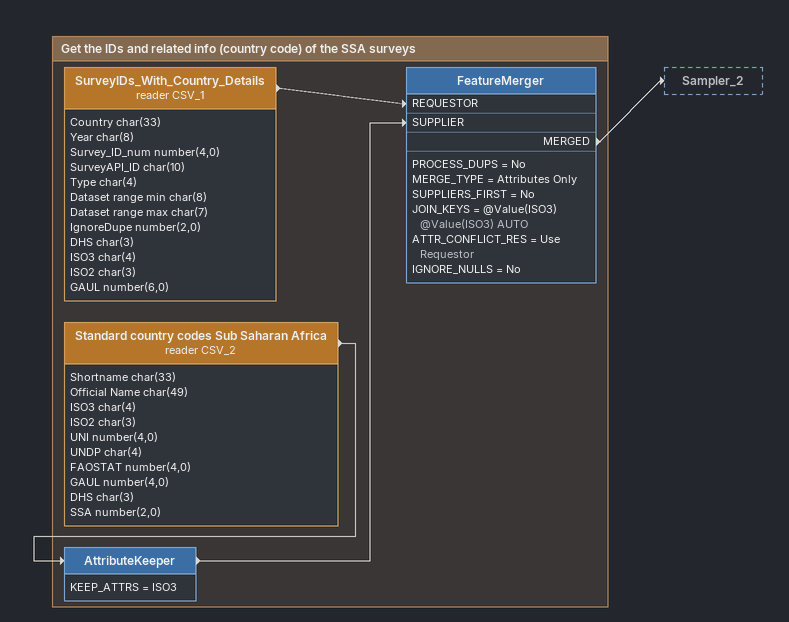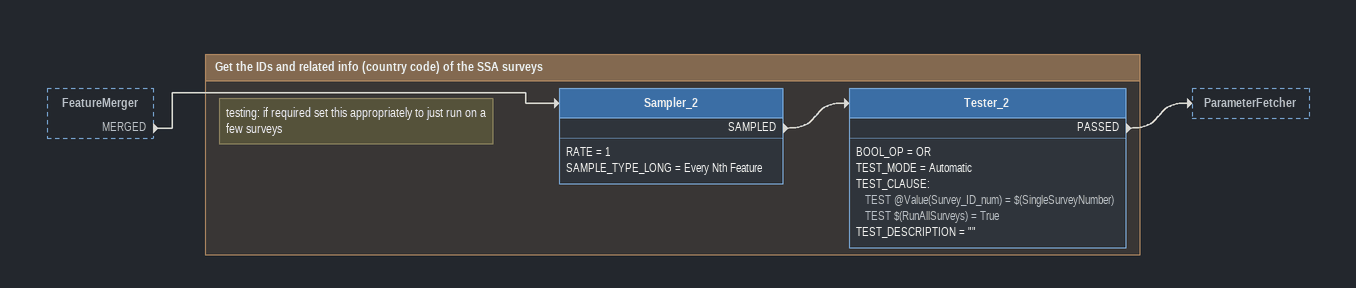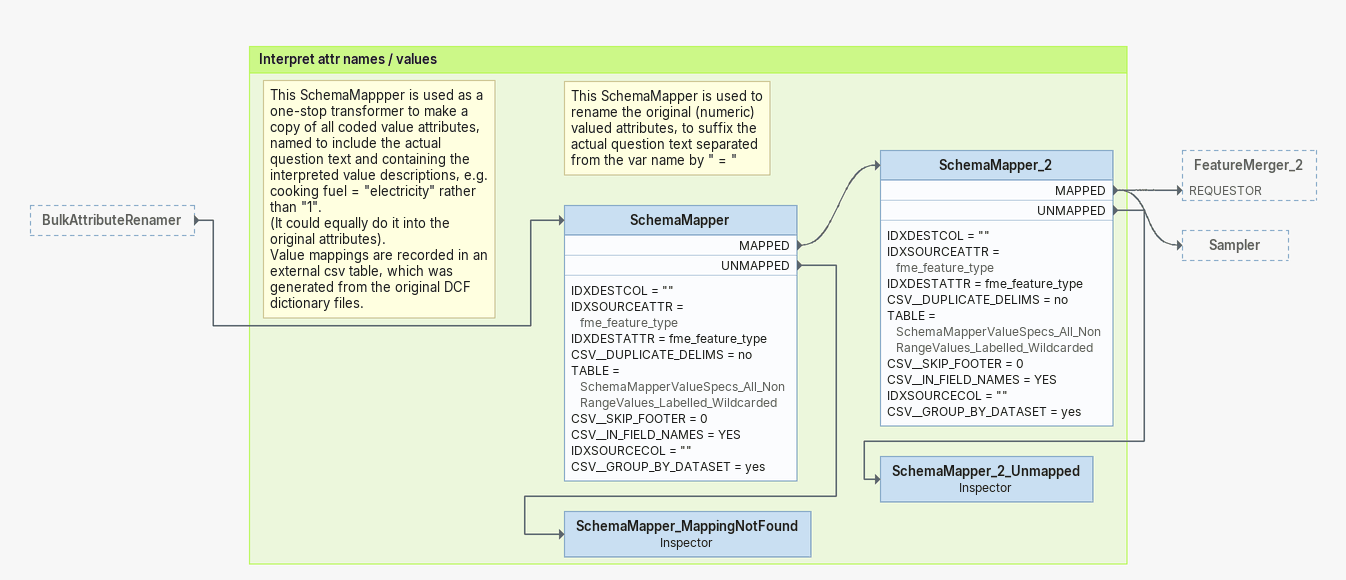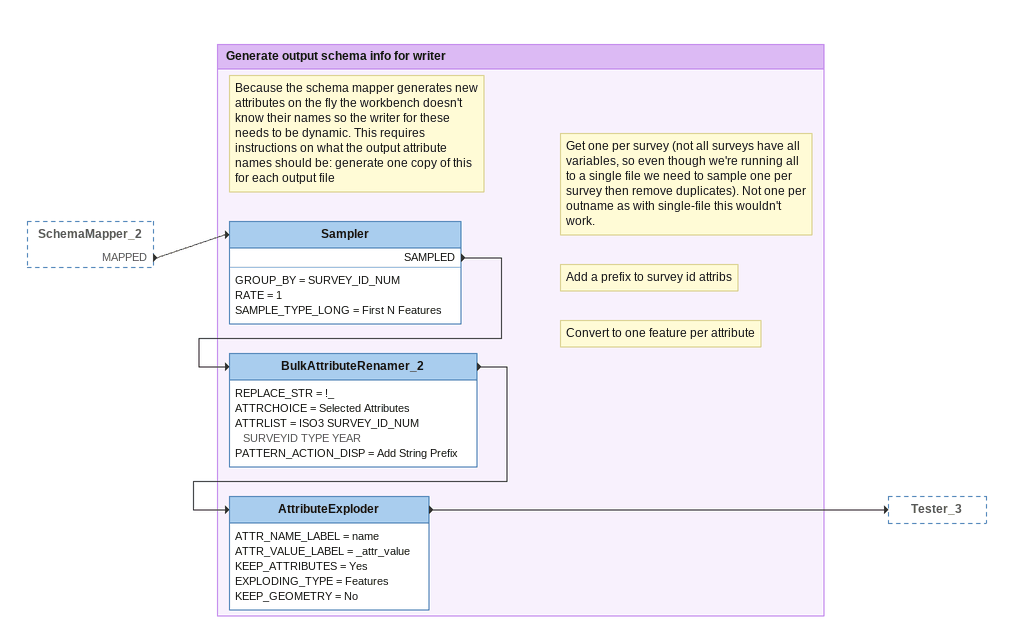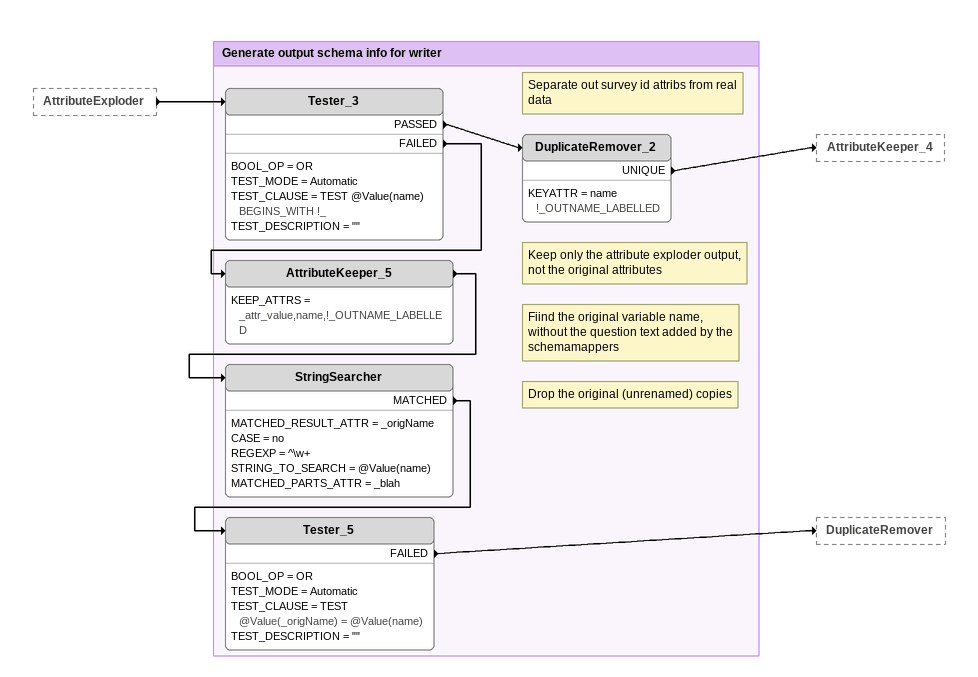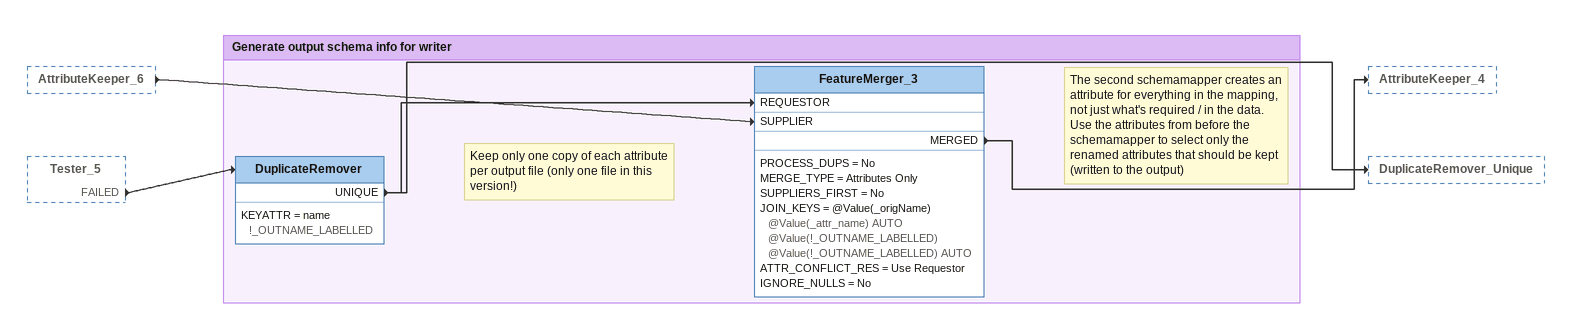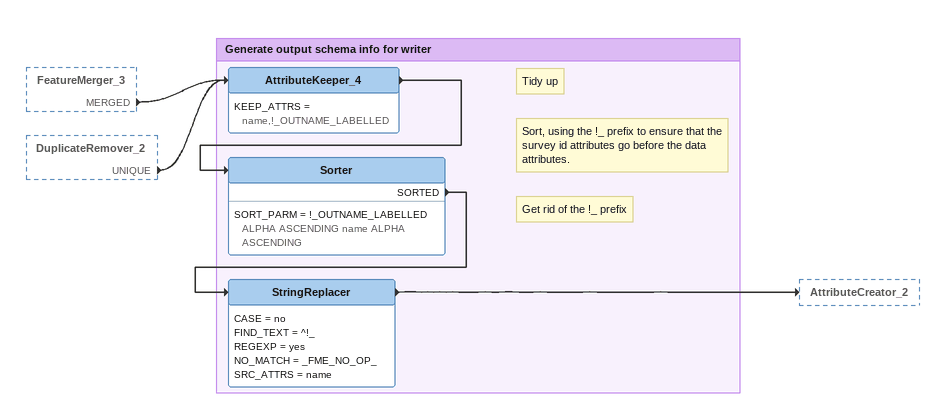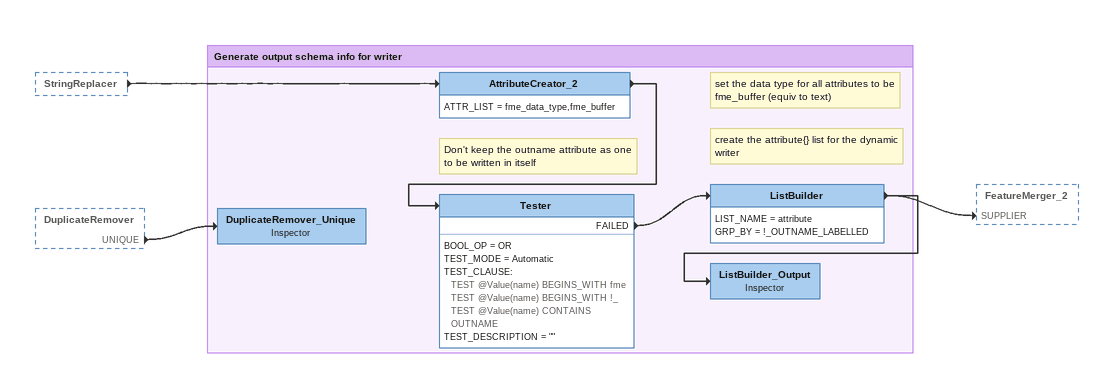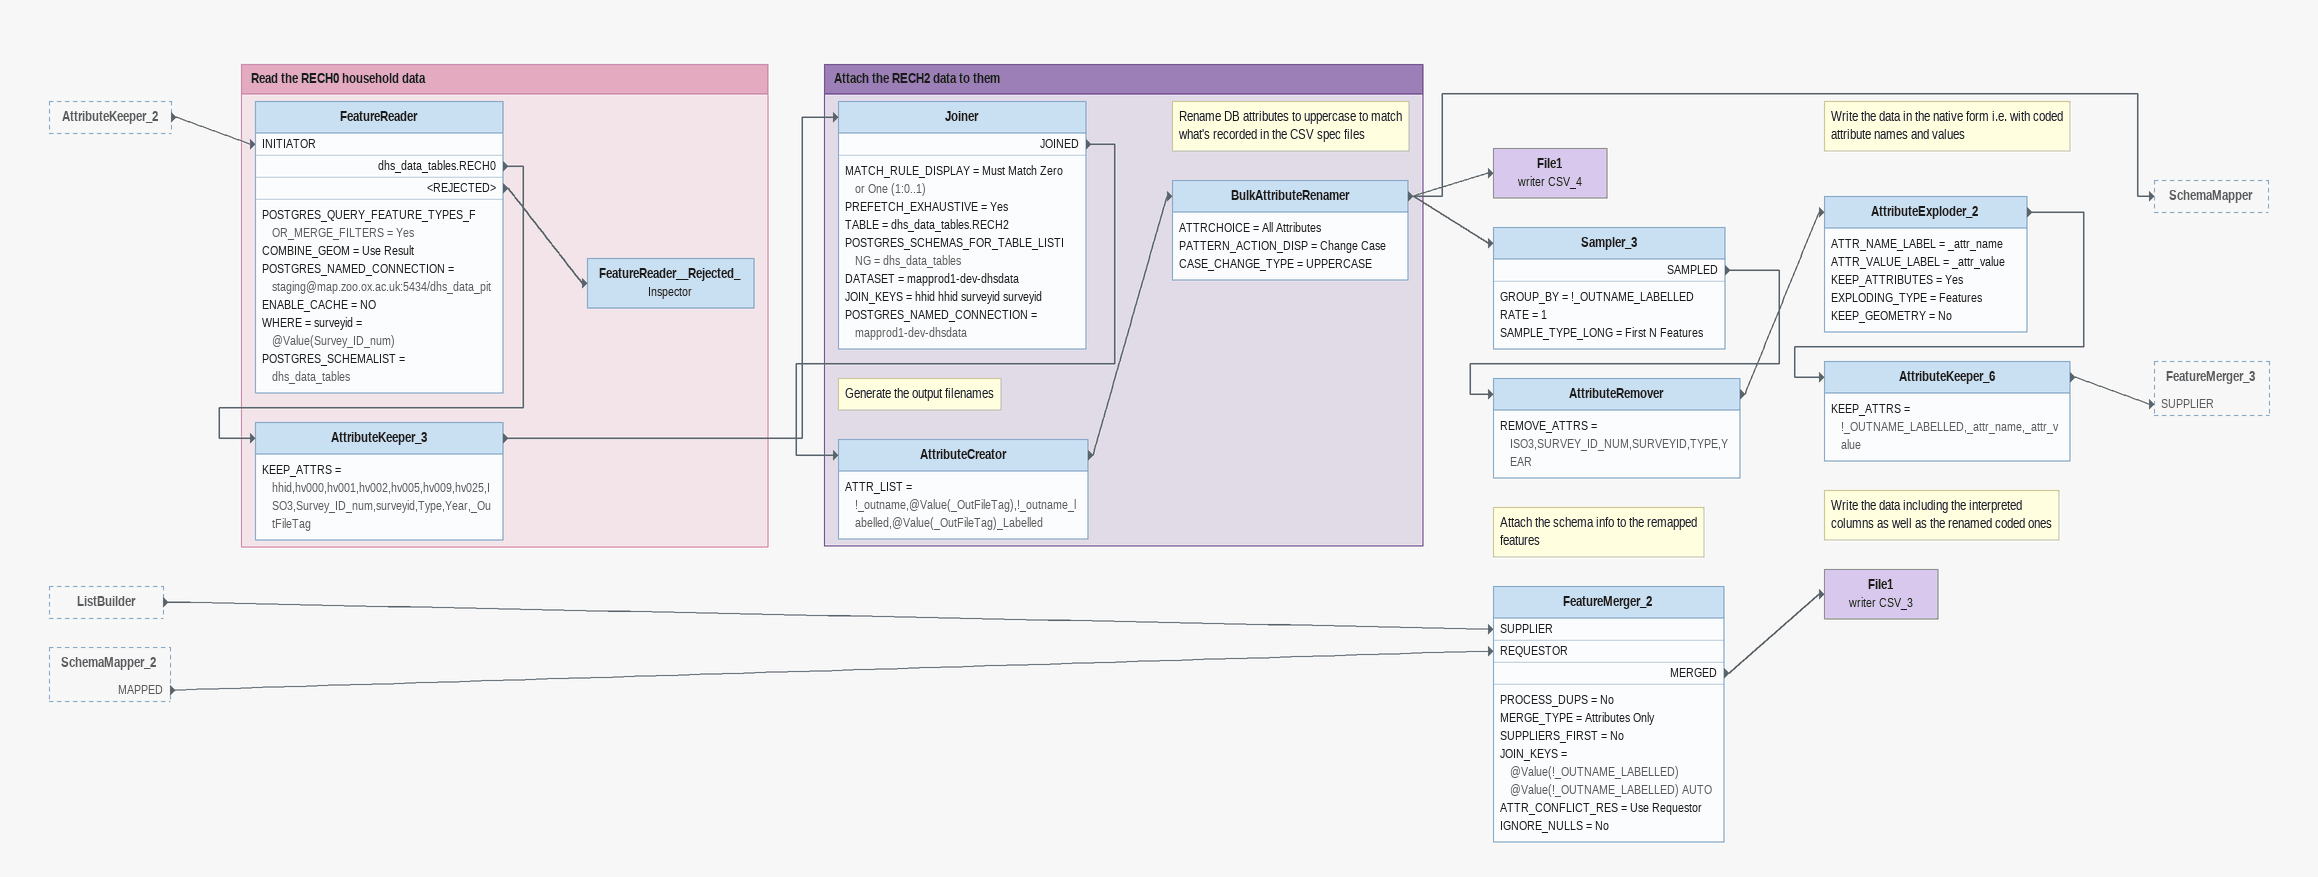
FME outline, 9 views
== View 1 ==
Bookmark: Get the IDs and related info (country code) of the SSA surveys
SurveyIDs_With_Country_Details (reader CSV_1)
    attributes: Country char(33), Year char(8), Survey_ID_num number(4,0), SurveyAPI_ID char(10), Type char(4), Dataset range min char(8), Dataset range max char(7), IgnoreDupe number(2,0), DHS char(3), ISO3 char(4), ISO2 char(3), GAUL number(6,0)
    -> FeatureMerger [REQUESTOR]
Standard country codes Sub Saharan Africa (reader CSV_2)
    attributes: Shortname char(33), Official Name char(49), ISO3 char(4), ISO2 char(3), UNI number(4,0), UNDP char(4), FAOSTAT number(4,0), GAUL number(4,0), DHS char(3), SSA number(2,0)
    -> AttributeKeeper
AttributeKeeper
    KEEP_ATTRS = ISO3
    -> FeatureMerger [SUPPLIER]
FeatureMerger
    PROCESS_DUPS = No
    MERGE_TYPE = Attributes Only
    SUPPLIERS_FIRST = No
    JOIN_KEYS = @Value(ISO3) @Value(ISO3) AUTO
    ATTR_CONFLICT_RES = Use Requestor
    IGNORE_NULLS = No
    MERGED -> Sampler_2

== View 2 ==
FeatureMerger [outside]
    MERGED -> Sampler_2

Bookmark: Get the IDs and related info (country code) of the SSA surveys
Note: testing: if required set this appropriately to just run on a few surveys
Sampler_2
    RATE = 1
    SAMPLE_TYPE_LONG = Every Nth Feature
    SAMPLED -> Tester_2
Tester_2
    BOOL_OP = OR
    TEST_MODE = Automatic
    TEST_CLAUSE:
      TEST @Value(Survey_ID_num) = $(SingleSurveyNumber)
      TEST $(RunAllSurveys) = True
    TEST_DESCRIPTION = ""
    PASSED -> ParameterFetcher

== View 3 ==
BulkAttributeRenamer [outside]
    -> SchemaMapper

Bookmark: Interpret attr names / values
Note: This SchemaMappper is used as a one-stop transformer to make a copy of all coded value attributes, named to include the actual question text and containing the interpreted value descriptions, e.g. cooking fuel = "electricity" rather than "1". / (It could equally do it into the original attributes). / Value mappings are recorded in an external csv table, which was generated from the original DCF dictionary files.
SchemaMapper
    IDXDESTCOL = ""
    IDXSOURCEATTR = fme_feature_type
    IDXDESTATTR = fme_feature_type
    CSV__DUPLICATE_DELIMS = no
    TABLE = SchemaMapperValueSpecs_All_NonRangeValues_Labelled_Wildcarded
    CSV__SKIP_FOOTER = 0
    CSV__IN_FIELD_NAMES = YES
    IDXSOURCECOL = ""
    CSV__GROUP_BY_DATASET = yes
    MAPPED -> SchemaMapper_2
    UNMAPPED -> SchemaMapper_MappingNotFound
Note: This SchemaMapper is used to rename the original (numeric) valued attributes, to suffix the actual question text separated from the var name by " = "
SchemaMapper_2
    IDXDESTCOL = ""
    IDXSOURCEATTR = fme_feature_type
    IDXDESTATTR = fme_feature_type
    CSV__DUPLICATE_DELIMS = no
    TABLE = SchemaMapperValueSpecs_All_NonRangeValues_Labelled_Wildcarded
    CSV__SKIP_FOOTER = 0
    CSV__IN_FIELD_NAMES = YES
    IDXSOURCECOL = ""
    CSV__GROUP_BY_DATASET = yes
    MAPPED -> FeatureMerger_2 [REQUESTOR]
    MAPPED -> Sampler
    UNMAPPED -> SchemaMapper_2_Unmapped
SchemaMapper_2_Unmapped: Inspector
SchemaMapper_MappingNotFound: Inspector

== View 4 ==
SchemaMapper_2 [outside]
    MAPPED -> Sampler

Bookmark: Generate output schema info for writer
Note: Because the schema mapper generates new attributes on the fly the workbench doesn't know their names so the writer for these needs to be dynamic. This requires instructions on what the output attribute names should be: generate one copy of this for each output file
Note: Get one per survey (not all surveys have all variables, so even though we're running all to a single file we need to sample one per survey then remove duplicates). Not one per outname as with single-file this wouldn't work.
Sampler
    GROUP_BY = SURVEY_ID_NUM
    RATE = 1
    SAMPLE_TYPE_LONG = First N Features
    SAMPLED -> BulkAttributeRenamer_2
Note: Add a prefix to survey id attribs
BulkAttributeRenamer_2
    REPLACE_STR = !_
    ATTRCHOICE = Selected Attributes
    ATTRLIST = ISO3 SURVEY_ID_NUM SURVEYID TYPE YEAR
    PATTERN_ACTION_DISP = Add String Prefix
    -> AttributeExploder
Note: Convert to one feature per attribute
AttributeExploder
    ATTR_NAME_LABEL = name
    ATTR_VALUE_LABEL = _attr_value
    KEEP_ATTRIBUTES = Yes
    EXPLODING_TYPE = Features
    KEEP_GEOMETRY = No
    -> Tester_3

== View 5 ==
AttributeExploder [outside]
    -> Tester_3

Bookmark: Generate output schema info for writer
Note: Separate out survey id attribs from real data
Tester_3
    BOOL_OP = OR
    TEST_MODE = Automatic
    TEST_CLAUSE = TEST @Value(name) BEGINS_WITH !_
    TEST_DESCRIPTION = ""
    PASSED -> DuplicateRemover_2
    FAILED -> AttributeKeeper_5
DuplicateRemover_2
    KEYATTR = name !_OUTNAME_LABELLED
    UNIQUE -> AttributeKeeper_4
Note: Keep only the attribute exploder output, not the original attributes
AttributeKeeper_5
    KEEP_ATTRS = _attr_value,name,!_OUTNAME_LABELLED
    -> StringSearcher
Note: Fiind the original variable name, without the question text added by the schemamappers
StringSearcher
    MATCHED_RESULT_ATTR = _origName
    CASE = no
    REGEXP = ^\w+
    STRING_TO_SEARCH = @Value(name)
    MATCHED_PARTS_ATTR = _blah
    MATCHED -> Tester_5
Note: Drop the original (unrenamed) copies
Tester_5
    BOOL_OP = OR
    TEST_MODE = Automatic
    TEST_CLAUSE = TEST @Value(_origName) = @Value(name)
    TEST_DESCRIPTION = ""
    FAILED -> DuplicateRemover

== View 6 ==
AttributeKeeper_6 [outside]
    -> FeatureMerger_3 [SUPPLIER]
Tester_5 [outside]
    FAILED -> DuplicateRemover

Bookmark: Generate output schema info for writer
Note: Keep only one copy of each attribute per output file (only one file in this version!)
DuplicateRemover
    KEYATTR = name !_OUTNAME_LABELLED
    UNIQUE -> FeatureMerger_3 [REQUESTOR]
    UNIQUE -> DuplicateRemover_Unique
Note: The second schemamapper creates an attribute for everything in the mapping, not just what's required / in the data. Use the attributes from before the schemamapper to select only the renamed attributes that should be kept (written to the output)
FeatureMerger_3
    PROCESS_DUPS = No
    MERGE_TYPE = Attributes Only
    SUPPLIERS_FIRST = No
    JOIN_KEYS = @Value(_origName) @Value(_attr_name) AUTO @Value(!_OUTNAME_LABELLED) @Value(!_OUTNAME_LABELLED) AUTO
    ATTR_CONFLICT_RES = Use Requestor
    IGNORE_NULLS = No
    MERGED -> AttributeKeeper_4

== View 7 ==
FeatureMerger_3 [outside]
    MERGED -> AttributeKeeper_4
DuplicateRemover_2 [outside]
    UNIQUE -> AttributeKeeper_4

Bookmark: Generate output schema info for writer
Note: Tidy up
AttributeKeeper_4
    KEEP_ATTRS = name,!_OUTNAME_LABELLED
    -> Sorter
Note: Sort, using the !_ prefix to ensure that the survey id attributes go before the data attributes.
Sorter
    SORT_PARM = !_OUTNAME_LABELLED ALPHA ASCENDING name ALPHA ASCENDING
    SORTED -> StringReplacer
Note: Get rid of the !_ prefix
StringReplacer
    CASE = no
    FIND_TEXT = ^!_
    REGEXP = yes
    NO_MATCH = _FME_NO_OP_
    SRC_ATTRS = name
    -> AttributeCreator_2

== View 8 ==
StringReplacer [outside]
    -> AttributeCreator_2
DuplicateRemover [outside]
    UNIQUE -> DuplicateRemover_Unique

Bookmark: Generate output schema info for writer
Note: set the data type for all attributes to be fme_buffer (equiv to text)
AttributeCreator_2
    ATTR_LIST = fme_data_type,fme_buffer
    -> Tester
Note: Don't keep the outname attribute as one to be written in itself
Tester
    BOOL_OP = OR
    TEST_MODE = Automatic
    TEST_CLAUSE:
      TEST @Value(name) BEGINS_WITH fme
      TEST @Value(name) BEGINS_WITH !_
      TEST @Value(name) CONTAINS OUTNAME
    TEST_DESCRIPTION = ""
    FAILED -> ListBuilder
Note: create the attribute{} list for the dynamic writer
ListBuilder
    LIST_NAME = attribute
    GRP_BY = !_OUTNAME_LABELLED
    -> FeatureMerger_2 [SUPPLIER]
    -> ListBuilder_Output
ListBuilder_Output: Inspector
DuplicateRemover_Unique: Inspector

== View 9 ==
AttributeKeeper_2 [outside]
    -> FeatureReader [INITIATOR]
ListBuilder [outside]
    -> FeatureMerger_2 [SUPPLIER]
SchemaMapper_2 [outside]
    MAPPED -> FeatureMerger_2 [REQUESTOR]
Note: Write the data in the native form i.e. with coded attribute names and values
File1 (writer CSV_4)
Sampler_3
    GROUP_BY = !_OUTNAME_LABELLED
    RATE = 1
    SAMPLE_TYPE_LONG = First N Features
    SAMPLED -> AttributeRemover
AttributeRemover
    REMOVE_ATTRS = ISO3,SURVEY_ID_NUM,SURVEYID,TYPE,YEAR
    -> AttributeExploder_2
AttributeExploder_2
    ATTR_NAME_LABEL = _attr_name
    ATTR_VALUE_LABEL = _attr_value
    KEEP_ATTRIBUTES = Yes
    EXPLODING_TYPE = Features
    KEEP_GEOMETRY = No
    -> AttributeKeeper_6
AttributeKeeper_6
    KEEP_ATTRS = !_OUTNAME_LABELLED,_attr_name,_attr_value
    -> FeatureMerger_3 [SUPPLIER]
Note: Attach the schema info to the remapped features
FeatureMerger_2
    PROCESS_DUPS = No
    MERGE_TYPE = Attributes Only
    SUPPLIERS_FIRST = No
    JOIN_KEYS = @Value(!_OUTNAME_LABELLED) @Value(!_OUTNAME_LABELLED) AUTO
    ATTR_CONFLICT_RES = Use Requestor
    IGNORE_NULLS = No
    MERGED -> File1 (writer CSV_3)
Note: Write the data including the interpreted columns as well as the renamed coded ones
File1 (writer CSV_3)

Bookmark: Read the RECH0 household data
FeatureReader
    POSTGRES_QUERY_FEATURE_TYPES_FOR_MERGE_FILTERS = Yes
    COMBINE_GEOM = Use Result
    POSTGRES_NAMED_CONNECTION = staging@map.zoo.ox.ac.uk:5434/dhs_data_pit
    ENABLE_CACHE = NO
    WHERE = surveyid = @Value(Survey_ID_num)
    POSTGRES_SCHEMALIST = dhs_data_tables
    dhs_data_tables.RECH0 -> AttributeKeeper_3
    <REJECTED> -> FeatureReader__Rejected_
FeatureReader__Rejected_: Inspector
AttributeKeeper_3
    KEEP_ATTRS = hhid,hv000,hv001,hv002,hv005,hv009,hv025,ISO3,Survey_ID_num,surveyid,Type,Year,_OutFileTag
    -> Joiner

Bookmark: Attach the RECH2 data to them
Joiner
    MATCH_RULE_DISPLAY = Must Match Zero or One (1:0..1)
    PREFETCH_EXHAUSTIVE = Yes
    TABLE = dhs_data_tables.RECH2
    POSTGRES_SCHEMAS_FOR_TABLE_LISTING = dhs_data_tables
    DATASET = mapprod1-dev-dhsdata
    JOIN_KEYS = hhid hhid surveyid surveyid
    POSTGRES_NAMED_CONNECTION = mapprod1-dev-dhsdata
    JOINED -> AttributeCreator
Note: Generate the output filenames
AttributeCreator
    ATTR_LIST = !_outname,@Value(_OutFileTag),!_outname_labelled,@Value(_OutFileTag)_Labelled
    -> BulkAttributeRenamer
Note: Rename DB attributes to uppercase to match what's recorded in the CSV spec files
BulkAttributeRenamer
    ATTRCHOICE = All Attributes
    PATTERN_ACTION_DISP = Change Case
    CASE_CHANGE_TYPE = UPPERCASE
    -> File1 (writer CSV_4)
    -> SchemaMapper
    -> Sampler_3
